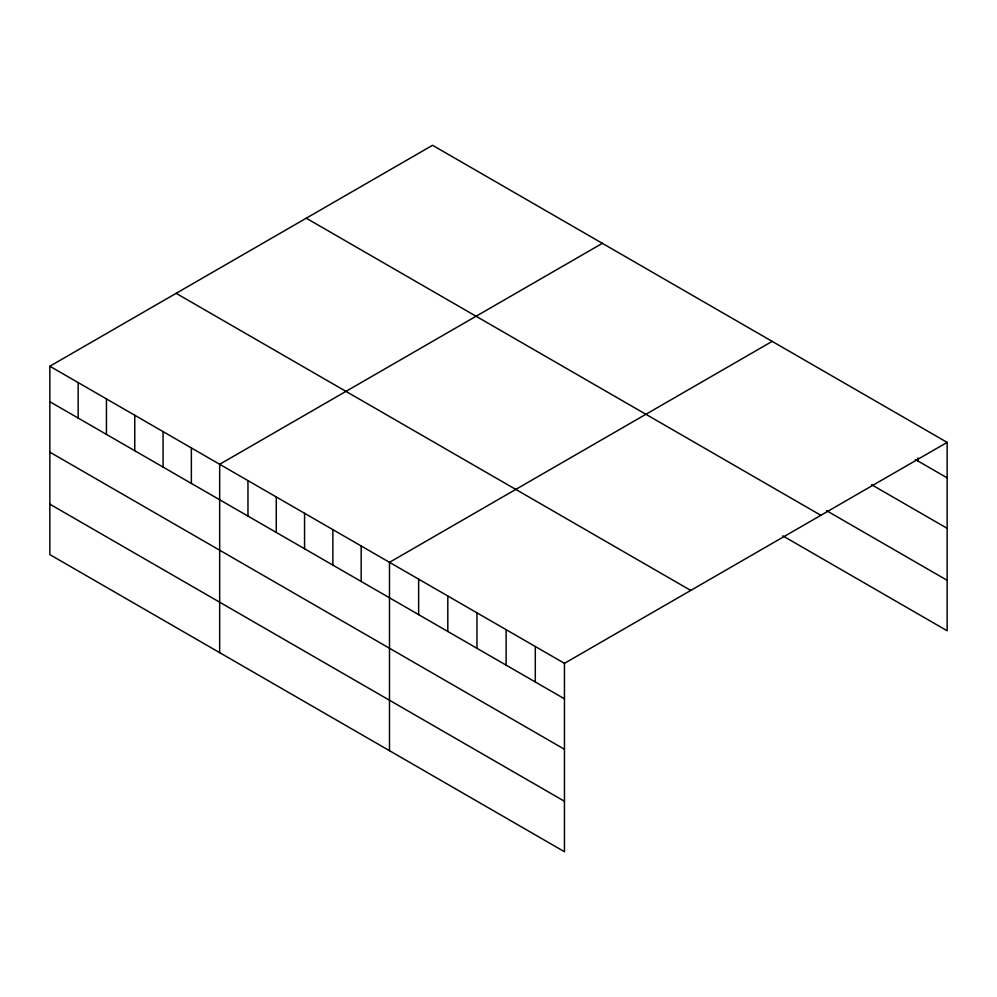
<?xml version="1.0" encoding="UTF-8"?>
<svg xmlns="http://www.w3.org/2000/svg" width="997" height="997" viewBox="0 0 997 997"><rect width="100%" height="100%" fill="white"/><g stroke="black" fill="none" stroke-linecap="round" stroke-linejoin="round"><path stroke-width="1.5" d="M49.85 366.235L564.452 663.341L564.452 851.712L49.85 554.606L49.85 366.235L432.548 145.288L947.15 442.394L947.15 630.765L782.795 535.863M602.375 243.33L219.664 464.29L219.664 652.649M772.189 341.373L389.491 562.333L389.491 750.691M564.452 663.341L947.15 442.394M915.333 459.492L947.15 477.862M871.602 484.704L947.15 528.323M826.525 510.663L947.15 580.304M306.266 218.206L820.855 515.299M176.145 293.33L690.734 590.423M49.85 401.716L564.452 698.81M49.85 452.164L564.452 749.27M49.85 504.158L564.452 801.252M917.988 457.947L917.988 461.025M535.289 646.505L535.289 681.985M506.127 629.668L506.127 665.149M476.965 612.831L476.965 648.312M447.803 595.994L447.803 631.475M418.64 579.157L418.64 614.638M361.188 545.982L361.188 581.463M332.873 529.644L332.873 565.125M304.571 513.305L304.571 548.774M276.269 496.967L276.269 532.435M247.966 480.629L247.966 516.097M191.362 447.94L191.362 483.42M163.059 431.601L163.059 467.082M134.757 415.263L134.757 450.731M106.455 398.925L106.455 434.393M78.152 382.586L78.152 418.055"/></g></svg>
